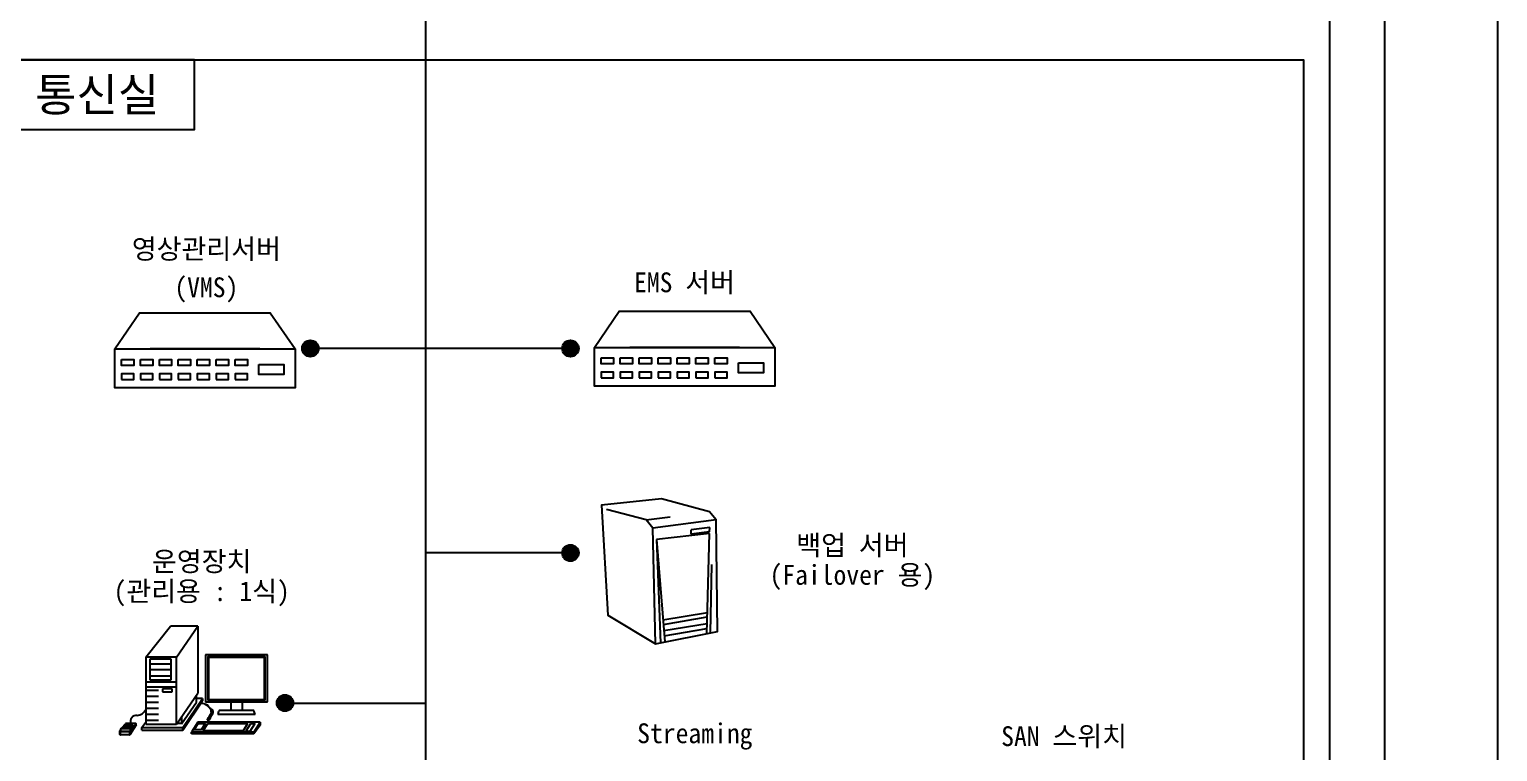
# Model space of a CAD drawing. Header units: millimetres. Extents: x 4 to 3929, y -454 to 587.
# Drawn here: x 1878.6 to 2323.3, y -224.9 to -6.1 of the extents above; entities that cross this region are included whole.
import ezdxf
from ezdxf.enums import TextEntityAlignment as Align

# ---------------------------------------------------------------- set-up
doc = ezdxf.new("R2010")
doc.units = ezdxf.units.MM
doc.header["$LTSCALE"] = 10
doc.layers.get('Defpoints').update_dxf_attribs({"color": 200})
for name, color, linetype in [('CZ-CABL', 4, 'Continuous'), ('CZ-LIN1', 7, 'Continuous'), ('CZ-SYMB', 2, 'Continuous'), ('CZ-TABL-LIN1', 4, 'Continuous'), ('CZ-TEX1', 6, 'Continuous'), ('CZ-TEX2', 3, 'Continuous'), ('TT-TEXT', 3, 'Continuous')]:
    doc.layers.add(name, color=color, linetype=linetype)
doc.styles.get("Standard").update_dxf_attribs({"font": 'GulimChe.ttf'})
doc.styles.add('굴림체', font='GulimChe.ttf')

# ---------------------------------------------------------------- blocks, each defined once
blk = doc.blocks.new('SERVER')
for p, q in [((44304, -6992), (44632, -6582)), ((44997, -6582), (44632, -6582)), ((44710, -6992), (44997, -6582)), ((44997, -6582), (44997, -7474)), ((44304, -6992), (44304, -7885)), ((44710, -6992), (44304, -6992)), ((44710, -7885), (44710, -6992)), ((45098, -6965), (45098, -7587)), ((45915, -6962), (45102, -6962)), ((45135, -6998), (45127, -6991)), ((45882, -6998), (45889, -6991)), ((44357, -7021), (44357, -7293)), ((44640, -7021), (44357, -7021)), ((44640, -7087), (44357, -7087)), ((44640, -7160), (44357, -7160)), ((44640, -7293), (44640, -7021)), ((44710, -7324), (44304, -7324)), ((44710, -7390), (44304, -7390)), ((44357, -7240), (44640, -7240)), ((44357, -7293), (44640, -7293)), ((44471, -7436), (44306, -7436)), ((44471, -7516), (44306, -7516)), ((44471, -7595), (44306, -7595)), ((44654, -7414), (44526, -7414)), ((44526, -7414), (44526, -7452)), ((44526, -7452), (44654, -7452)), ((44654, -7452), (44654, -7414)), ((44710, -7885), (44997, -7474)), ((44778, -7877), (44979, -7590)), ((44794, -7928), (45056, -7542)), ((44794, -7961), (45056, -7575)), ((44979, -7590), (44979, -7500)), ((45056, -7542), (44979, -7542)), ((45056, -7542), (45056, -7575)), ((45915, -7590), (45102, -7590)), ((45135, -7554), (45127, -7561)), ((45433, -7590), (45433, -7703)), ((45583, -7590), (45583, -7703)), ((45882, -7554), (45889, -7561)), ((44471, -7675), (44306, -7675)), ((44471, -7754), (44306, -7754)), ((44778, -7788), (44778, -7876)), ((45756, -7755), (45261, -7755)), ((45735, -7703), (45282, -7703)), ((43960, -8022), (43960, -7973)), ((43970, -7956), (43962, -7968)), ((43964, -8026), (43964, -7979)), ((44089, -7981), (43968, -7981)), ((43968, -8027), (43968, -7981)), ((44089, -7987), (43968, -7987)), ((44115, -7944), (43978, -7944)), ((44116, -7943), (43979, -7943)), ((43988, -7931), (44036, -7880)), ((44018, -7923), (44037, -7903)), ((44104, -7929), (44020, -7929)), ((44047, -7902), (44029, -7923)), ((44046, -7923), (44029, -7923)), ((44064, -7902), (44046, -7923)), ((44046, -7923), (44064, -7904)), ((44064, -7902), (44047, -7902)), ((44170, -7875), (44048, -7875)), ((44129, -7898), (44049, -7898)), ((44075, -7902), (44058, -7923)), ((44075, -7923), (44058, -7923)), ((44064, -7904), (44064, -7902)), ((44092, -7902), (44075, -7923)), ((44092, -7902), (44075, -7902)), ((44075, -7923), (44092, -7904)), ((44104, -7902), (44086, -7923)), ((44103, -7923), (44086, -7923)), ((44090, -7980), (44090, -8027)), ((44092, -7904), (44092, -7902)), ((44177, -7891), (44093, -8025)), ((44107, -7956), (44093, -7978)), ((44109, -7959), (44093, -7985)), ((44093, -7978), (44093, -8025)), ((44121, -7902), (44103, -7923)), ((44103, -7923), (44121, -7904)), ((44121, -7902), (44104, -7902)), ((44110, -7926), (44131, -7903)), ((44121, -7904), (44121, -7902)), ((44126, -7931), (44176, -7878)), ((44128, -7935), (44178, -7881)), ((44178, -7887), (44178, -7883)), ((44252, -7928), (44302, -7860)), ((44252, -7928), (44794, -7928)), ((44252, -7961), (44252, -7928)), ((44252, -7961), (44794, -7961)), ((44304, -7885), (44710, -7885)), ((44471, -7834), (44306, -7834)), ((44778, -7876), (44718, -7876)), ((44794, -7961), (44794, -7928)), ((44995, -7857), (44911, -7990)), ((45739, -7990), (44911, -7990)), ((44911, -8010), (44911, -7990)), ((45823, -7857), (44995, -7857)), ((45823, -7857), (45739, -7990)), ((45823, -7898), (45739, -8010)), ((45739, -7990), (45739, -8010)), ((45823, -7857), (45823, -7898)), ((45739, -8010), (44911, -8010))]:
    blk.add_line(p, q)
blk.add_lwpolyline([(45886, -6989), (45131, -6989, 0.414214), (45126, -6994), (45126, -7557, 0.414214), (45131, -7563), (45886, -7563, 0.414214), (45891, -7557), (45891, -6994, 0.414214)], format="xyb", close=True)
blk.add_lwpolyline([(45882, -6998), (45135, -6998), (45135, -7554), (45882, -7554)], close=True)
for points in [[(45918, -6965), (45918, -7587)], [(45420, -7573), (45391, -7573)], [(45391, -7582), (45420, -7582)], [(45467, -7573), (45438, -7573)], [(45438, -7582), (45467, -7582)], [(45532, -7573), (45484, -7573)], [(45484, -7582), (45532, -7582)], [(45579, -7573), (45550, -7573)], [(45550, -7582), (45579, -7582)], [(45626, -7573), (45596, -7573)], [(45596, -7582), (45626, -7582)], [(44996, -7879), (44947, -7955), (45045, -7955), (45093, -7879), (44996, -7879)], [(45122, -7879), (45067, -7966), (45602, -7966), (45657, -7879), (45122, -7879)], [(45694, -7879), (45632, -7975), (45692, -7975), (45754, -7879), (45694, -7879)], [(44089, -8027), (43968, -8027)]]:
    blk.add_lwpolyline(points)
for centre, radius in [((45358, -7576), 3.46), ((45133, -7820), 8.97)]:
    blk.add_circle(centre, radius)
for centre, radius, start, end in [((45102, -6965), 3.46, 90, 180), ((45915, -6965), 3.46, 0, 90), ((45102, -7587), 3.46, 180, 270), ((45391, -7578), 4.33, 90, 270), ((45420, -7578), 4.33, 270, 90), ((45438, -7578), 4.33, 90, 270), ((45467, -7578), 4.33, 270, 90), ((45484, -7578), 4.33, 90, 270), ((45532, -7578), 4.33, 270, 90), ((45550, -7578), 4.33, 90, 270), ((45579, -7578), 4.33, 270, 90), ((45596, -7578), 4.33, 90, 270), ((45626, -7578), 4.33, 270, 90), ((45915, -7587), 3.46, 270, 0), ((44179, -7844), 77.5, 82.4608, 203.8414), ((44183, -7636), 132, 272.7038, 335.9785), ((45039, -7745), 136, 54.0599, 92.7718), ((45040, -7744), 138, 53.3847, 92.5113), ((44576, -8198), 782, 40.156, 46.0583), ((44580, -8196), 782, 40.2051, 46.0583), ((45141, -7811), 13.2, 301.8597, 145.9387), ((45145, -7806), 13.2, 305.9415, 154.8965), ((45149, -7800), 13.2, 311.2872, 160.3747), ((45151, -7796), 13.2, 326.0301, 168.2067), ((45154, -7789), 13.2, 315.6873, 168.0362), ((45157, -7784), 13.2, 312.9076, 159.6758), ((45160, -7778), 13.2, 318.0491, 167.719), ((45163, -7772), 13.2, 319.1143, 167.6444), ((45166, -7766), 13.2, 318.0491, 167.719), ((45170, -7762), 13.2, 307.1065, 153.7316), ((45173, -7756), 13.2, 320.5938, 167.6125), ((45176, -7750), 13.2, 319.1143, 167.6444), ((45180, -7744), 13.2, 310.7912, 163.0866), ((45182, -7704), 13.2, 352.0043, 201.1638), ((45182, -7711), 13.2, 8.8336, 233.0985), ((45183, -7738), 13.2, 318.0491, 167.719), ((45185, -7733), 13.2, 328.4609, 174.0864), ((45186, -7718), 13.2, 352.0043, 201.1638), ((45187, -7725), 13.2, 326.1228, 181.1128), ((45399, -7773), 139, 150.6996, 172.6156), ((45282, -7708), 5.19, 90, 142.3615), ((45735, -7708), 5.19, 37.6385, 90), ((45618, -7773), 139, 7.3844, 29.3004), ((43968, -7973), 7.98, 147.7936, 270), ((43968, -7979), 7.98, 200.974, 270), ((44105, -8041), 160, 136.7429, 147.7936), ((44020, -7926), 3.19, 136.7429, 270), ((44048, -7891), 16, 90, 136.7429), ((44049, -7914), 16, 90, 136.7429), ((44089, -7976), 4.79, 270, 327.7936), ((44089, -7983), 4.79, 270, 327.7936), ((44104, -7921), 7.98, 270, 316.7429), ((44242, -8041), 160, 136.7429, 147.7936), ((44244, -8045), 160, 136.7429, 147.7936), ((44129, -7901), 3.19, 316.7429, 90), ((44170, -7883), 7.98, 0, 90), ((44170, -7887), 7.98, 327.7936, 0), ((45521, -8134), 490, 141.0154, 145.6436), ((45134, -7819), 13.2, 312.6974, 274.7282), ((45524, -8136), 490, 141.0154, 145.3153), ((45137, -7815), 13.2, 314.0302, 159.2596), ((43968, -8019), 7.98, 200.974, 270), ((44089, -8022), 4.79, 270, 327.7936)]:
    blk.add_arc(centre, radius, start, end)
blk = doc.blocks.new('WO')
at = {"layer": 'CZ-LIN1'}
h = blk.add_hatch(color=256, dxfattribs=at)
h.dxf.hatch_style = 1
edge = h.paths.add_edge_path()
edge.add_arc((0, 0), 2.5, 0, 360)
blk.add_circle((0, 0), 2.5, dxfattribs=at)
blk = doc.blocks.new('A$C64293DDC')
for p, q in [((8.86, 21.96), (-0.25, 24.38)), ((10.39, 20.07), (8.86, 21.96)), ((11.04, -6.66), (10.39, 20.07))]:
    blk.add_line(p, q)
for points in [[(11.04, -6.66), (25.32, -3.78), (25.04, 21.95), (23.5, 23.84), (12.38, 26.79), (-1.44, 25.31), (0, 0), (11.04, -6.66)], [(8.86, 21.96), (14.43, 22.68)], [(25.04, 21.95), (10.39, 20.07)], [(23.5, 18.79), (11.28, 17.45)], [(11.28, 17.45), (13.15, -6.16)], [(11.28, 17.45), (12.17, -6.43)], [(19.22, 18.69), (19.25, 19.69)], [(23.51, 19.16), (19.22, 18.69)], [(23.54, 20.16), (19.25, 19.69)], [(22.86, -4.28), (23.5, 18.79)], [(23.51, 19.16), (23.54, 20.16)], [(23.75, -4.09), (24.04, 11.66)], [(12.75, -1.12), (22.99, 0.6)], [(12.84, -2.15), (22.96, -0.45)], [(12.95, -3.6), (22.92, -1.93)], [(13.04, -4.78), (22.89, -3.13)]]:
    blk.add_lwpolyline(points)

msp = doc.modelspace()

# ---------------------------------------------------------------- linework, layer by layer
at = {"layer": 'CZ-CABL'}
msp.add_lwpolyline([(1928.58, -15.38), (1869.64, -15.38), (1869.64, -36.5), (1928.58, -36.5)], close=True, dxfattribs=at)
at = {"layer": 'CZ-LIN1'}
for p, q in [((1998.61, 68.52), (1998.61, -280.04)), ((2042.46, -102.76), (1963.68, -102.76)), ((2042.46, -164.69), (1998.61, -164.69)), ((1956, -210.13), (1998.61, -210.13))]:
    msp.add_line(p, q, dxfattribs=at)
at = {"layer": 'CZ-SYMB'}
for p, q in [((1948.39, -102.93), (1915.13, -102.93)), ((2093.69, -102.43), (2060.43, -102.43))]:
    msp.add_line(p, q, dxfattribs=at)
at = {"layer": 'CZ-SYMB', "flags": 128}
for points in [[(1904.47, -102.93), (1911.97, -92.03), (1951.56, -92.03), (1959.06, -102.93)], [(2049.76, -102.43), (2057.26, -91.52), (2096.86, -91.52), (2104.36, -102.43)]]:
    msp.add_lwpolyline(points, dxfattribs=at)
at = {"layer": 'CZ-SYMB'}
for points in [[(1904.47, -102.93), (1959.06, -102.93), (1959.06, -114.74), (1904.47, -114.74)], [(1906.49, -106.09), (1910.2, -106.09), (1910.2, -107.88), (1906.49, -107.88)], [(1912.23, -106.09), (1915.94, -106.09), (1915.94, -107.88), (1912.23, -107.88)], [(1917.96, -106.09), (1921.68, -106.09), (1921.68, -107.88), (1917.96, -107.88)], [(1923.7, -106.09), (1927.42, -106.09), (1927.42, -107.88), (1923.7, -107.88)], [(1929.44, -106.09), (1933.15, -106.09), (1933.15, -107.88), (1929.44, -107.88)], [(1935.18, -106.09), (1938.89, -106.09), (1938.89, -107.88), (1935.18, -107.88)], [(1940.92, -106.09), (1944.63, -106.09), (1944.63, -107.88), (1940.92, -107.88)], [(2049.76, -102.43), (2104.36, -102.43), (2104.36, -114.23), (2049.76, -114.23)], [(2051.79, -105.58), (2055.5, -105.58), (2055.5, -107.38), (2051.79, -107.38)], [(2057.53, -105.58), (2061.24, -105.58), (2061.24, -107.38), (2057.53, -107.38)], [(2063.26, -105.58), (2066.98, -105.58), (2066.98, -107.38), (2063.26, -107.38)], [(2069, -105.58), (2072.72, -105.58), (2072.72, -107.38), (2069, -107.38)], [(2074.74, -105.58), (2078.45, -105.58), (2078.45, -107.38), (2074.74, -107.38)], [(2080.48, -105.58), (2084.19, -105.58), (2084.19, -107.38), (2080.48, -107.38)], [(2086.21, -105.58), (2089.93, -105.58), (2089.93, -107.38), (2086.21, -107.38)], [(1906.49, -112.2), (1910.2, -112.2), (1910.2, -110.41), (1906.49, -110.41)], [(1912.23, -112.2), (1915.94, -112.2), (1915.94, -110.41), (1912.23, -110.41)], [(1917.96, -112.2), (1921.68, -112.2), (1921.68, -110.41), (1917.96, -110.41)], [(1923.7, -112.2), (1927.42, -112.2), (1927.42, -110.41), (1923.7, -110.41)], [(1929.44, -112.2), (1933.15, -112.2), (1933.15, -110.41), (1929.44, -110.41)], [(1935.18, -112.2), (1938.89, -112.2), (1938.89, -110.41), (1935.18, -110.41)], [(1940.92, -112.2), (1944.63, -112.2), (1944.63, -110.41), (1940.92, -110.41)], [(1948.05, -107.66), (1955.61, -107.66), (1955.61, -110.64), (1948.05, -110.64)], [(2051.79, -111.7), (2055.5, -111.7), (2055.5, -109.9), (2051.79, -109.9)], [(2057.53, -111.7), (2061.24, -111.7), (2061.24, -109.9), (2057.53, -109.9)], [(2063.26, -111.7), (2066.98, -111.7), (2066.98, -109.9), (2063.26, -109.9)], [(2069, -111.7), (2072.72, -111.7), (2072.72, -109.9), (2069, -109.9)], [(2074.74, -111.7), (2078.45, -111.7), (2078.45, -109.9), (2074.74, -109.9)], [(2080.48, -111.7), (2084.19, -111.7), (2084.19, -109.9), (2080.48, -109.9)], [(2086.21, -111.7), (2089.93, -111.7), (2089.93, -109.9), (2086.21, -109.9)], [(2093.34, -107.15), (2100.91, -107.15), (2100.91, -110.13), (2093.34, -110.13)]]:
    msp.add_lwpolyline(points, close=True, dxfattribs=at)
at = {"layer": 'CZ-TABL-LIN1', "ltscale": 10}
msp.add_lwpolyline([(1552.01, -47.89), (1552.01, 476.26), (2281, 476.26, -0.414214), (2289, 468.26), (2289, -404.96, -0.414214), (2281, -412.96), (1560.01, -412.96, -0.414214), (1552.01, -404.96), (1552.01, -134.92)], format="xyb", dxfattribs=at)
at = {"layer": 'CZ-TABL-LIN1', "flags": 128}
for points in [[(1683.48, -393.26), (1683.48, 457.74), (2272.38, 457.74), (2272.38, -393.26)], [(1869.64, -383.8), (1869.64, -15.38), (2264.45, -15.38), (2264.45, -383.8)]]:
    msp.add_lwpolyline(points, close=True, dxfattribs=at)
at = {"layer": 'Defpoints'}
msp.add_lwpolyline([(761.28, 587.1), (2323.29, 587.1), (2323.29, -454.42), (761.28, -454.42)], close=True, dxfattribs=at)

# ---------------------------------------------------------------- block references
at = {"layer": 'CZ-LIN1'}
for p in [(1963.68, -102.76), (2042.46, -102.76), (2042.46, -164.69), (1956, -210.13)]:
    msp.add_blockref('WO', p, dxfattribs=at)
at = {"layer": 'CZ-SYMB'}
for name, p, xscale, yscale, zscale in [('A$C64293DDC', (2053.76, -183.49), 1.3125, 1.3125, 1.3125), ('SERVER', (903.28, -36.72), 0.02280960000000001, 0.02280960000000001, 0.02280960000000001)]:
    msp.add_blockref(name, p, dxfattribs=dict(at, xscale=xscale, yscale=yscale, zscale=zscale))

# ---------------------------------------------------------------- texts
at = {"layer": 'CZ-TEX1', "style": '굴림체'}
msp.add_text('통신실', height=10, dxfattribs=at).set_placement((1899.11, -25.94), align=Align.MIDDLE_CENTER)
at = {"layer": 'CZ-TEX2', "style": '굴림체'}
for s, p in [('백업 서버', (2127.85, -162.27)), ('운영장치', (1930.77, -167.18)), ('(Failover 용)', (2127.85, -171.79)), ('(관리용 : 1식)', (1930.77, -176.69)), ('Streaming', (2080.13, -220.11)), ('SAN 스위치', (2191.98, -220.11))]:
    msp.add_text(s, height=6, dxfattribs=at).set_placement(p, align=Align.MIDDLE)
at = {"layer": 'TT-TEXT'}
for s, p in [('영상관리서버', (1932.19, -72.63)), ('EMS 서버', (2077.01, -82.75)), ('(VMS)', (1932.19, -84.25))]:
    msp.add_text(s, height=6, dxfattribs=at).set_placement(p, align=Align.MIDDLE_CENTER)

doc.saveas('drawing.dxf')
